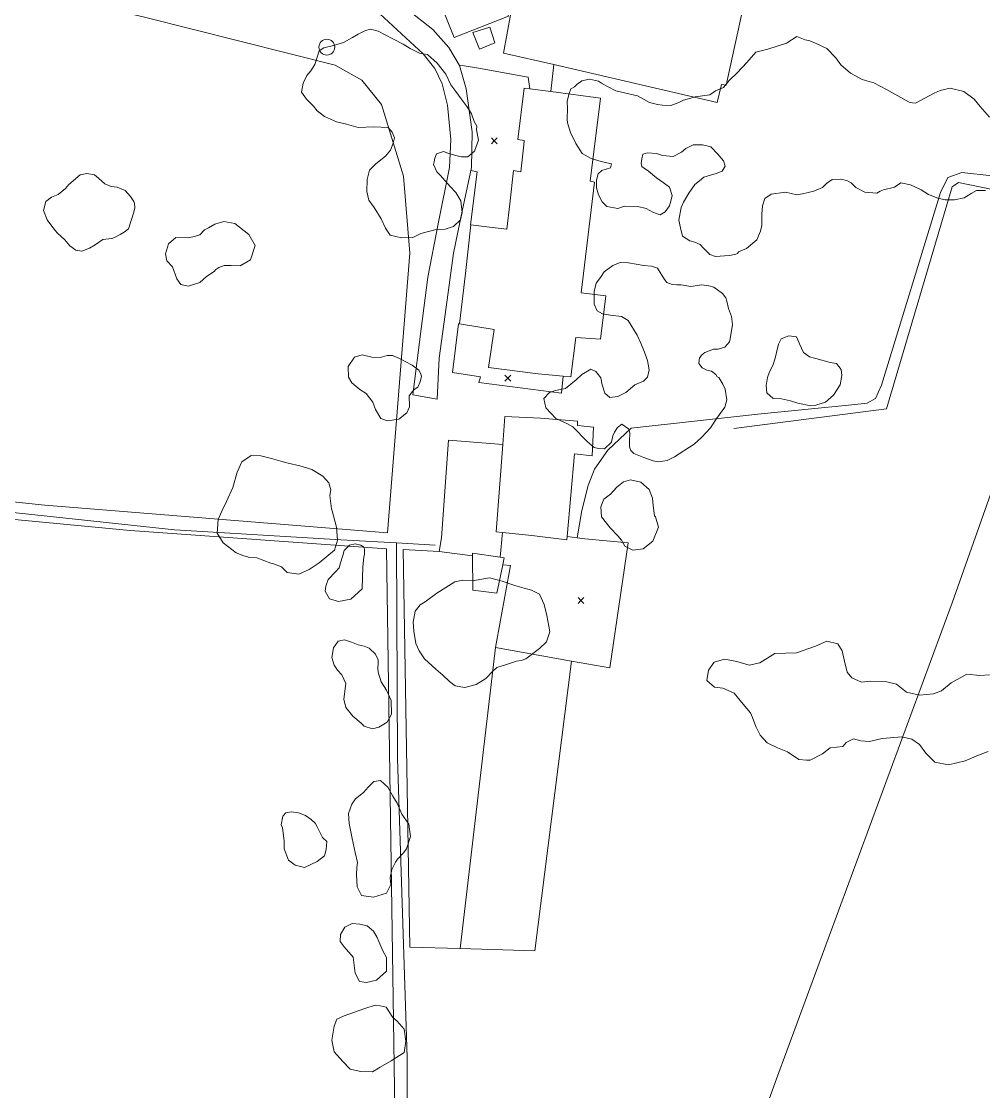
# Model space of a CAD drawing. Header units: metres. Extents: x 4652992 to 4879070, y 2074171 to 2309877.
# Drawn here: x 4654368.3 to 4654461.7, y 2306918.4 to 2307022.4 of the extents above; entities that cross this region are included whole.
import ezdxf

# ---------------------------------------------------------------- set-up
doc = ezdxf.new("R2010")
doc.units = ezdxf.units.M
doc.header["$MEASUREMENT"] = 0
doc.linetypes.add('DGN Style 3', pattern=[92.779933, 66.271381, -26.508552])
doc.layers.get('0').update_dxf_attribs({"color": 4, "lineweight": 0})
for name, color, linetype, lineweight in [('Level 19', 38, 'DGN Style 3', 0), ('Level 20', 30, 'DGN Style 3', 0), ('Level 3', 46, 'Continuous', 0), ('Level 30', 5, 'Continuous', 0), ('Level 31', 38, 'Continuous', 0), ('Level 35', 4, 'Continuous', 0), ('Level 37', 3, 'Continuous', 0), ('Level 40', 1, 'Continuous', 0), ('Level 61', 4, 'Continuous', 0), ('Level 62', 4, 'Continuous', 0), ('Level 63', 3, 'Continuous', 0)]:
    doc.layers.add(name, color=color, linetype=linetype, lineweight=lineweight)

# ---------------------------------------------------------------- blocks, each defined once
blk = doc.blocks.new('POSTE')
at = {"color": 0, "linetype": 'ByBlock', "lineweight": -2}
blk.add_circle((0, 0), 0.77, dxfattribs=at)
blk = doc.blocks.new('COTA')
at = {"color": 0, "linetype": 'ByBlock', "lineweight": -2, "ltscale": 10}
for p, q in [((0, 0), (-1.419522, -1.408457)), ((-1.408457, 1.419522), (0, 0)), ((1.419522, 1.408457), (0, 0)), ((0, 0), (1.408457, -1.419522))]:
    blk.add_line(p, q, dxfattribs=at)

msp = doc.modelspace()

# ---------------------------------------------------------------- linework, layer by layer
at = {"layer": 'Level 19', "linetype": 'DGN Style 3'}
msp.add_polyline3d([(4654403.112598, 2307023.077421, 1394.441826), (4654407.313937, 2307019.202656, 1394.56185), (4654408.450998, 2307017.788693, 1394.745501), (4654409.154266, 2307016.298758, 1394.827883), (4654409.678504, 2307014.208825, 1394.959587), (4654409.985345, 2307010.876794, 1395.14274), (4654409.881192, 2307008.16936, 1395.211823), (4654408.76765, 2307002.686585, 1395.323521), (4654407.758621, 2306997.510126, 1395.473418), (4654407.116081, 2306992.503876, 1395.670471), (4654406.303966, 2306986.073226, 1396.051988), (4654408.679403, 2306985.650036, 1395.953755), (4654408.879086, 2306989.654705, 1395.516165), (4654409.535072, 2306994.602917, 1395.472575), (4654410.262276, 2306999.830181, 1395.268614), (4654411.089147, 2307003.905438, 1395.188207), (4654411.990494, 2307008.167084, 1395.132832), (4654412.071745, 2307011.611959, 1395.045334), (4654411.496649, 2307015.788504, 1394.90141), (4654410.84002, 2307018.064481, 1394.761666), (4654409.814445, 2307019.808884, 1394.582751), (4654408.252495, 2307021.558799, 1394.441324), (4654405.705599, 2307023.574126, 1394.345263)], dxfattribs=at)
at = {"layer": 'Level 20', "linetype": 'Continuous'}
msp.add_polyline3d([(4654422.254349, 2306972.200814, 1396.1094), (4654422.71127, 2306974.860288, 1396.0514), (4654423.347416, 2306977.284736, 1396.0514), (4654423.947097, 2306978.863737, 1395.9514), (4654425.253601, 2306980.703896, 1395.8514), (4654427.494796, 2306982.858414, 1395.7514), (4654439.804912, 2306984.20878, 1394.8514), (4654448.922185, 2306985.101062, 1393.8514), (4654450.418737, 2306985.28163, 1393.8514), (4654451.227494, 2306985.734569, 1393.8514), (4654451.82135, 2306987.006264, 1393.6514), (4654457.555208, 2307005.729509, 1393.2514), (4654458.25191, 2307007.200944, 1393.0514), (4654459.60867, 2307007.685999, 1393.0514), (4654462.560392, 2307007.366631, 1392.9514)], dxfattribs=at)
at = {"layer": 'Level 3'}
for points in [[(4654119.021487, 2306784.638918, 1405.03), (4654138.110903, 2306807.392885, 1405.5), (4654153.570315, 2306827.644289, 1407), (4654169.317507, 2306850.619509, 1407.48), (4654182.633969, 2306873.002717, 1407.366428), (4654189.149294, 2306883.944521, 1407), (4654204.945925, 2306911.803103, 1406.5), (4654211.198733, 2306922.895083, 1406.74), (4654230.317873, 2306940.437929, 1406), (4654248.051089, 2306957.031924, 1405), (4654263.757082, 2306972.480532, 1404), (4654275.192507, 2306983.558718, 1403.36), (4654285.101504, 2306982.695315, 1403), (4654303.079714, 2306981.042483, 1402), (4654313.645499, 2306979.850224, 1401.246346), (4654313.818383, 2306979.830716, 1401.234014), (4654317.099123, 2306979.460512, 1401), (4654331.615908, 2306978.400515, 1400), (4654355.122683, 2306975.977724, 1399), (4654383.183291, 2306972.982119, 1398), (4654399.322085, 2306972.015688, 1397), (4654404.712894, 2306971.705166, 1396.634961), (4654408.478091, 2306971.488283, 1396.38)], [(4654405.698488, 2306901.425722, 1396.86), (4654405.743899, 2306921.729494, 1396.4), (4654404.836489, 2306950.753298, 1396.58), (4654404.712894, 2306971.705166, 1396.635)]]:
    msp.add_polyline3d(points, dxfattribs=at)
at = {"layer": 'Level 30', "color": 1}
for points in [[(4654440.732808, 2307034.539514, 1396.7), (4654436.728925, 2307016.153692, 1396.7), (4654436.2938, 2307016.237973, 1396.9), (4654435.871514, 2307014.481082, 1396.9), (4654419.987666, 2307018.150598, 1396.976548), (4654415.121298, 2307019.274835, 1397), (4654415.826891, 2307023.145823, 1397.9)], [(4654417.121697, 2307015.873771, 1397), (4654417.656164, 2307015.803469, 1397), (4654419.72299, 2307015.531608, 1397), (4654424.544899, 2307014.897357, 1397), (4654423.519327, 2307006.836913, 1398.7), (4654423.944617, 2307006.746781, 1398.7), (4654422.661226, 2306995.99146, 1398.7), (4654425.040698, 2306995.707773, 1397), (4654424.521753, 2306991.486585, 1397), (4654422.139148, 2306991.637396, 1398.7101), (4654421.660853, 2306987.816952, 1398.8), (4654420.898821, 2306987.88994, 1398.967345), (4654418.473291, 2306988.122261, 1399.5), (4654413.654795, 2306988.728642, 1398.4), (4654414.203039, 2306992.439168, 1398.4), (4654410.836254, 2306992.978637, 1398.4), (4654411.432168, 2306997.853679, 1399.6), (4654411.925933, 2307002.580396, 1398.300008), (4654411.925936, 2307002.580427, 1398.3), (4654413.758225, 2307002.360344, 1398.3), (4654415.436436, 2307002.158768, 1398.3), (4654415.715084, 2307004.617503, 1398.3), (4654416.083351, 2307007.867026, 1398.3), (4654416.255894, 2307007.837167, 1398.275256), (4654416.780659, 2307007.746354, 1398.2), (4654416.780665, 2307007.746406, 1398.2), (4654417.081848, 2307010.370649, 1398.2), (4654417.129508, 2307010.785921, 1398.2), (4654416.503503, 2307010.878023, 1397.800017), (4654416.503477, 2307010.878027, 1397.8), (4654417.121653, 2307015.873776, 1397), (4654417.121697, 2307015.873771, 1397)], [(4654423.867101, 2306982.946051, 1397.5), (4654423.730757, 2306980.162141, 1397.5), (4654422.013249, 2306980.340399, 1398.4), (4654421.297943, 2306972.314425, 1398.303682), (4654421.270597, 2306972.007592, 1398.3), (4654417.856922, 2306972.430185, 1398.7), (4654415.00403, 2306972.71518, 1398.453466), (4654414.385313, 2306972.776987, 1398.4), (4654415.041128, 2306981.274329, 1398.4), (4654415.249471, 2306983.97381, 1398.4), (4654418.717529, 2306983.803227, 1398.9), (4654422.282718, 2306983.540608, 1398.5), (4654422.295493, 2306983.119346, 1398.5), (4654423.867101, 2306982.946051, 1397.5)]]:
    msp.add_polyline3d(points, dxfattribs=at)
at = {"layer": 'Level 31', "flags": 128}
for points, elevation in [([(4654414.257006, 2307020.257512), (4654412.767048, 2307019.646959), (4654412.147753, 2307021.267473), (4654413.787069, 2307021.800251), (4654414.257006, 2307020.257512)], 1396.451384), ([(4654415.046998, 2306969.583282), (4654414.471126, 2306966.82679), (4654412.148517, 2306967.116363), (4654412.097151, 2306970.439543), (4654412.093047, 2306970.70506), (4654414.79394, 2306970.300972), (4654415.18472, 2306970.242506), (4654415.046998, 2306969.583282)], 1398.5)]:
    msp.add_lwpolyline(points, dxfattribs=dict(at, elevation=elevation))
at = {"layer": 'Level 35'}
for p, q in [((4654415.00403, 2306972.71518, 1397.751384), (4654414.79394, 2306970.300972, 1397.751384)), ((4654412.097151, 2306970.439543, 1397.77001), (4654408.860949, 2306970.852055, 1397.851384))]:
    msp.add_line(p, q, dxfattribs=at)
at = {"layer": 'Level 35', "elevation": 1397.951384, "flags": 128}
msp.add_lwpolyline([(4654409.101774, 2306972.203299), (4654409.769323, 2306981.670809), (4654415.041128, 2306981.274329)], dxfattribs=at)
at = {"layer": 'Level 35'}
msp.add_polyline3d([(4654423.003067, 2306972.111874, 1397.251384), (4654427.222971, 2306971.719124, 1397.251384), (4654425.429876, 2306959.561934, 1397.251384), (4654421.716867, 2306960.22493, 1397.318364), (4654414.342959, 2306961.541618, 1397.451384), (4654415.795132, 2306969.513659, 1397.451384), (4654415.046998, 2306969.583282, 1397.451384)], dxfattribs=at)
at = {"layer": 'Level 37'}
for p, q in [((4654419.72299, 2307015.531608, 1395.751384), (4654419.987666, 2307018.150598, 1395.751384)), ((4654410.897762, 2306932.298653, 1397.412091), (4654414.342959, 2306961.541618, 1397.451384))]:
    msp.add_line(p, q, dxfattribs=at)
at = {"layer": 'Level 37', "elevation": 1395.451384, "flags": 128}
msp.add_lwpolyline([(4654414.582745, 2307026.048653), (4654409.088245, 2307023.825987), (4654410.336771, 2307020.788983), (4654415.584314, 2307022.859725), (4654414.582745, 2307026.048653)], dxfattribs=at)
at = {"layer": 'Level 37'}
for points in [[(4654210.766161, 2306923.166793, 1407.601562), (4654227.114532, 2306938.606452, 1407.351384), (4654274.352418, 2306984.748675, 1404.651384), (4654314.105058, 2306981.279829, 1402.551384), (4654370.588547, 2306975.353, 1399.751384), (4654403.843255, 2306972.693051, 1397.751384), (4654406.011974, 2306999.843639, 1396.951384), (4654405.407305, 2307007.328987, 1396.951384), (4654403.255349, 2307014.286429, 1396.751384), (4654401.364262, 2307016.654055, 1396.751384), (4654398.773139, 2307018.095251, 1396.751384), (4654380.241533, 2307022.75743, 1398.051384), (4654350.196797, 2307029.707457, 1399.251384), (4654315.64072, 2307037.157294, 1401.651384), (4654315.266936, 2307034.471163, 1401.709623), (4654310.506183, 2307000.258944, 1402.451384), (4654309.209253, 2306990.131367, 1402.651384), (4654303.772191, 2306990.809078, 1403.10382), (4654295.990204, 2306991.779077, 1403.751384), (4654297.273195, 2307000.479061, 1403.751384)], [(4654437.474248, 2306982.820576, 1395.5514), (4654452.303351, 2306984.72136, 1394.9514), (4654458.661778, 2307006.297683, 1394.1514), (4654459.279453, 2307006.718574, 1394.1514), (4654472.168743, 2307004.035675, 1392.6902), (4654491.917439, 2306999.924995, 1390.4514), (4654492.906904, 2306999.395154, 1390.2514), (4654498.653347, 2306971.091396, 1387.0514), (4654505.032556, 2306938.565947, 1384.9514), (4654505.188113, 2306933.833787, 1384.9514), (4654505.404356, 2306915.954516, 1381.1514), (4654505.419683, 2306910.597488, 1380.5514), (4654504.881978, 2306889.119758, 1371.9), (4654503.838826, 2306873.049533, 1368.2), (4654502.929556, 2306861.742562, 1366.158635)], [(4654472.168743, 2307004.035675, 1392.6902), (4654458.661805, 2306965.887813, 1393.2514), (4654441.617868, 2306919.639756, 1394.3514), (4654438.414616, 2306910.747411, 1394.6514), (4654436.157846, 2306904.787936, 1394.685072)], [(4654404.801918, 2306901.289521, 1397.8567), (4654403.745977, 2306971.12667, 1398.0514), (4654378.847821, 2306972.901903, 1399.1514), (4654339.390607, 2306976.659923, 1401.1121), (4654314.452355, 2306979.035114, 1402.3514), (4654301.306615, 2306907.394021, 1403.9514), (4654298.748479, 2306893.898562, 1404.1356), (4654296.159264, 2306878.149029, 1402.8864), (4654293.163011, 2306856.76234, 1401.4864), (4654296.902859, 2306848.944624, 1400.7864), (4654303.093077, 2306836.403966, 1397.9864), (4654303.297969, 2306831.448547, 1395.5864), (4654302.391012, 2306825.616385, 1394.69)], [(4654421.716867, 2306960.22493, 1397.3184), (4654418.145788, 2306932.093039, 1396.6514), (4654410.897762, 2306932.298653, 1397.412091), (4654406.00493, 2306932.437455, 1397.9256), (4654405.372339, 2306971.070351, 1397.851384), (4654408.860949, 2306970.852055, 1397.851384)]]:
    msp.add_polyline3d(points, dxfattribs=at)
at = {"layer": 'Level 40', "color": 3, "flags": 128}
for points, elevation in [([(4654386.284553, 2306997.590132), (4654385.620935, 2306996.995158), (4654384.490442, 2306996.627896), (4654383.778148, 2306996.798352), (4654383.389903, 2306997.355119), (4654382.968368, 2306998.499722), (4654382.415704, 2306999.095882), (4654382.285932, 2306999.76482), (4654382.576717, 2307000.739078), (4654383.308266, 2307001.375915), (4654384.511494, 2307001.31992), (4654385.125052, 2307001.463052), (4654385.629016, 2307001.632416), (4654386.088971, 2307002.102309), (4654386.48335, 2307002.297911), (4654387.094604, 2307002.67361), (4654387.96675, 2307002.928872), (4654389.021056, 2307002.734519), (4654390.38481, 2307001.654094), (4654390.996779, 2307000.579662), (4654390.546, 2306999.179719), (4654389.540411, 2306998.608526), (4654388.679161, 2306998.64068), (4654387.982288, 2306998.633494), (4654387.478354, 2306998.464157), (4654387.193597, 2306998.242369), (4654387.031545, 2306998.049204), (4654386.284553, 2306997.590132)], 1400.4), ([(4654405.94114, 2306985.969483), (4654405.978491, 2306984.916257), (4654405.724149, 2306984.338963), (4654404.936946, 2306983.715145), (4654403.858061, 2306983.5672), (4654403.213323, 2306983.779463), (4654402.671539, 2306984.66323), (4654402.432394, 2306985.358595), (4654401.767762, 2306986.213805), (4654401.162406, 2306986.590714), (4654400.390304, 2306987.239603), (4654400.056828, 2306987.783559), (4654400.019304, 2306988.836951), (4654400.639791, 2306989.732951), (4654401.389842, 2306989.959671), (4654402.322019, 2306989.736612), (4654403.12914, 2306989.717562), (4654403.811218, 2306989.902521), (4654404.331023, 2306989.894194), (4654405.017539, 2306989.613857), (4654405.636059, 2306989.291766), (4654406.254567, 2306988.969679), (4654406.888423, 2306988.469845), (4654407.055115, 2306988.197856), (4654407.153817, 2306987.884114), (4654407.02225, 2306987.335363), (4654406.781031, 2306986.812866), (4654406.441115, 2306986.604097), (4654406.27884, 2306986.410847), (4654405.94114, 2306985.969483)], 1399.6), ([(4654430.166312, 2306973.244535), (4654429.605444, 2306971.87418), (4654428.670874, 2306971.114071), (4654427.662309, 2306971.008157), (4654426.8815, 2306971.368512), (4654426.562397, 2306971.965604), (4654426.203824, 2306972.39856), (4654425.460348, 2306973.155064), (4654424.618528, 2306974.224463), (4654424.568649, 2306975.220206), (4654424.862162, 2306975.960226), (4654425.499082, 2306976.44449), (4654426.120789, 2306977.106049), (4654426.770902, 2306977.645077), (4654427.451481, 2306977.82954), (4654428.435977, 2306977.594001), (4654429.247332, 2306976.87896), (4654429.568487, 2306976.049706), (4654429.629337, 2306975.340635), (4654429.788456, 2306974.318721), (4654429.884673, 2306974.237831), (4654430.166312, 2306973.244535)], 1401.1), ([(4654401.444002, 2306969.370376), (4654401.396298, 2306967.242476), (4654400.287926, 2306966.235612), (4654399.076654, 2306966.00495), (4654398.215099, 2306966.268777), (4654397.812569, 2306967.000971), (4654397.875835, 2306967.506173), (4654398.087755, 2306968.149293), (4654398.789466, 2306968.906587), (4654399.167668, 2306969.27871), (4654399.285628, 2306969.7709), (4654399.510693, 2306970.468789), (4654399.628662, 2306970.961011), (4654400.155566, 2306971.471104), (4654400.713175, 2306971.62689), (4654401.259909, 2306971.496132), (4654401.507053, 2306971.321367), (4654401.631739, 2306971.118062), (4654401.620857, 2306970.831526), (4654401.623087, 2306970.599686), (4654401.557534, 2306970.326233), (4654401.444002, 2306969.370376)], 1401.4), ([(4654403.746672, 2306957.383461), (4654404.206399, 2306956.405737), (4654404.232813, 2306955.06885), (4654403.817091, 2306954.300515), (4654403.003055, 2306953.800963), (4654402.390315, 2306953.658213), (4654401.582738, 2306953.909102), (4654401.306936, 2306954.206409), (4654400.481743, 2306954.866435), (4654399.818427, 2306955.719177), (4654399.605945, 2306956.522029), (4654399.795999, 2306958.038659), (4654399.419338, 2306958.88086), (4654399.005551, 2306959.326945), (4654398.659595, 2306959.814683), (4654398.433945, 2306960.562987), (4654398.602235, 2306961.506468), (4654399.046419, 2306962.152555), (4654399.659288, 2306962.29537), (4654400.357613, 2306962.070533), (4654400.98808, 2306961.804053), (4654401.590059, 2306961.660123), (4654402.069459, 2306961.487632), (4654402.675879, 2306960.879701), (4654402.953942, 2306960.350292), (4654402.94304, 2306960.063575), (4654402.921237, 2306959.490155), (4654402.951933, 2306959.135646), (4654403.247546, 2306958.197074), (4654403.746672, 2306957.383461)], 1400.5), ([(4654403.411246, 2306932.072525), (4654403.75649, 2306931.427992), (4654403.754288, 2306930.117123), (4654402.789903, 2306929.223512), (4654401.804166, 2306929.021889), (4654401.139878, 2306929.118128), (4654400.704745, 2306929.908931), (4654400.512933, 2306931.453451), (4654399.633242, 2306932.475449), (4654399.259572, 2306933.001883), (4654399.297233, 2306933.679885), (4654399.717903, 2306934.391326), (4654400.422394, 2306934.72269), (4654401.160072, 2306934.671372), (4654401.869396, 2306934.501908), (4654402.493656, 2306933.978016), (4654402.853111, 2306933.392485), (4654403.004482, 2306932.981591), (4654403.411246, 2306932.072525)], 1402.7)]:
    msp.add_lwpolyline(points, dxfattribs=dict(at, elevation=elevation))
at = {"layer": 'Level 40', "color": 3}
for points in [[(4654409.928464, 2307006.326662, 1402.7), (4654410.479058, 2307005.732124, 1402.7), (4654410.977179, 2307004.918818, 1402.7), (4654411.110373, 2307003.788072, 1402.7), (4654410.9399, 2307003.07707, 1402.7), (4654410.264747, 2307002.429085, 1402.7), (4654409.449805, 2307002.161551, 1402.7), (4654408.455724, 2307002.110386, 1402.7), (4654407.096796, 2307001.74178, 1402.7), (4654406.310299, 2307001.351808, 1402.7), (4654405.207003, 2307001.326793, 1402.7), (4654404.114599, 2307001.588287, 1402.7), (4654403.644787, 2307002.278992, 1402.7), (4654403.227363, 2307003.188491, 1402.7), (4654402.562996, 2307004.272808, 1402.7), (4654402.038493, 2307004.976693, 1402.7), (4654401.83951, 2307005.834015, 1402.7), (4654401.88301, 2307006.980358, 1402.7), (4654402.105733, 2307007.910336, 1402.7), (4654402.713111, 2307008.516888, 1402.7), (4654403.646087, 2307009.276897, 1402.7), (4654404.131142, 2307009.854944, 1402.7), (4654404.410783, 2307010.540048, 1402.7), (4654404.528739, 2307011.032479, 1402.7), (4654404.318886, 2307011.603415, 1402.7), (4654403.905799, 2307012.049461, 1402.7), (4654402.508699, 2307012.1012, 1404), (4654400.993662, 2307012.03818, 1407.7), (4654399.867066, 2307012.365401, 1407.7), (4654398.890245, 2307012.599295, 1407.7), (4654397.748367, 2307013.102572, 1407.7), (4654397.025372, 2307013.677955, 1407.7), (4654396.669248, 2307014.108035, 1407.7), (4654395.972228, 2307014.792162, 1407.7), (4654395.505283, 2307015.478688, 1407.7), (4654395.659107, 2307016.361432, 1407.7), (4654396.004029, 2307017.083502, 1407.7), (4654396.405487, 2307017.562148, 1407.7), (4654396.778695, 2307018.162535, 1407.7), (4654397.212484, 2307019.495734, 1407.7), (4654397.683512, 2307019.785331, 1407.7), (4654398.601794, 2307020.025306, 1407.7), (4654399.587382, 2307020.306656, 1407.7), (4654400.449191, 2307020.790131, 1407.7), (4654400.987556, 2307021.121121, 1407.7), (4654401.701789, 2307021.467491, 1407.7), (4654402.188102, 2307021.580989, 1407.7), (4654402.948023, 2307021.398979, 1407.7), (4654403.560318, 2307021.079847, 1407.7), (4654404.430972, 2307020.641348, 1407.7), (4654405.368551, 2307020.13943, 1406.4), (4654406.053163, 2307019.734945, 1404.7), (4654406.947141, 2307019.2792, 1403.6), (4654407.724344, 2307019.150868, 1403.6), (4654408.671816, 2307018.288056, 1403.6), (4654409.512267, 2307017.219686, 1403.6), (4654410.012127, 2307016.175132, 1403.6), (4654410.494522, 2307015.539405, 1403.6), (4654411.018369, 2307014.835972, 1403.6), (4654411.583663, 2307014.06484, 1403.6), (4654411.998331, 2307013.387599, 1403.6), (4654412.277644, 2307012.627211, 1403.6), (4654412.513326, 2307012.166244, 1403.6), (4654412.489276, 2307011.82527, 1403.6), (4654412.679969, 2307010.816338, 1402.7), (4654412.30835, 2307009.748243, 1402.7), (4654411.659283, 2307009.209442, 1402.7), (4654411.019014, 2307009.189196, 1402.7), (4654410.36346, 2307009.346161, 1402.7), (4654409.721014, 2307009.557837, 1402.7), (4654409.297083, 2307009.717194, 1402.7), (4654408.604358, 2307009.478104, 1402.7), (4654408.444834, 2307009.053505, 1402.7), (4654408.366166, 2307008.725253, 1402.7), (4654408.30061, 2307008.451713, 1402.7), (4654408.648045, 2307007.732227, 1402.7), (4654408.977993, 2307007.421854, 1402.7), (4654409.928464, 2307006.326662, 1402.7)], [(4654461.927192, 2307005.939476, 1399.3), (4654461.038121, 2307005.913638, 1400.6), (4654460.507461, 2307005.634577, 1400.6), (4654459.827617, 2307005.21719, 1400.6), (4654458.913657, 2307005.029939, 1400.6), (4654457.984608, 2307005.020359, 1400.6), (4654457.272721, 2307005.190846, 1400.6), (4654456.368219, 2307005.523499, 1400.6), (4654455.66764, 2307005.981378, 1400.6), (4654454.625245, 2307006.463104, 1400.6), (4654453.694254, 2307006.686066, 1400.6), (4654453.069229, 2307006.25554, 1400.6), (4654452.00266, 2307005.976435, 1400.1), (4654451.688991, 2307005.877379, 1400.1), (4654451.348883, 2307005.66854, 1400.1), (4654450.2132, 2307005.766339, 1400.1), (4654449.334437, 2307006.209014, 1400.1), (4654448.865709, 2307006.669618, 1400.1), (4654448.453713, 2307006.884403, 1400.1), (4654447.850867, 2307007.028773, 1400.1), (4654447.030745, 2307006.992937, 1400.1), (4654446.473385, 2307006.603881, 1400.1), (4654446.093661, 2307006.230354, 1400.1), (4654445.249093, 2307005.852042, 1400.1), (4654444.143734, 2307005.594245, 1400.1), (4654443.597664, 2307005.492794, 1400.1), (4654442.501581, 2307005.755267, 1400.1), (4654441.115669, 2307005.567619, 1399.4), (4654440.489791, 2307005.136418, 1399.4), (4654440.263127, 2307004.435325, 1399.4), (4654440.18782, 2307003.639917, 1399.4), (4654440.189813, 2307003.407035, 1399.4), (4654440.211, 2307002.53047, 1399.4), (4654440.078853, 2307001.981138, 1399.4), (4654439.702874, 2307001.141641, 1399.4), (4654438.717731, 2307000.305448, 1399), (4654437.940212, 2306999.968509, 1399), (4654437.84568, 2306999.816781, 1399), (4654437.586512, 2306999.70447, 1399), (4654437.039733, 2306999.602899, 1399), (4654435.685002, 2306999.520406, 1399), (4654435.149417, 2306999.706749, 1399), (4654434.541674, 2307000.317207, 1399), (4654434.223567, 2307000.683971, 1399), (4654433.70117, 2307000.925285, 1399), (4654433.207226, 2307001.043543, 1399), (4654432.504913, 2307001.502303, 1399), (4654432.292455, 2307002.30879, 1399), (4654432.121663, 2307003.047207, 1399), (4654432.357408, 2307004.269625, 1399), (4654432.599297, 2307004.793038, 1399), (4654433.098348, 2307005.661844, 1399), (4654433.707204, 2307006.504403, 1399), (4654434.142263, 2307006.865348, 1399), (4654434.57733, 2307007.2263, 1399), (4654435.20554, 2307007.424724, 1399), (4654435.765648, 2307007.581315, 1399), (4654436.338979, 2307007.792888, 1399), (4654436.635839, 2307008.303254, 1399), (4654436.467126, 2307008.808834, 1399), (4654435.927367, 2307009.461434, 1399), (4654435.248534, 2307010.173491, 1396.8), (4654434.422646, 2307010.371275, 1396.8), (4654433.543734, 2307010.34846, 1396.8), (4654432.818798, 2307009.997153, 1396.8), (4654432.382423, 2307009.635075, 1396.8), (4654431.589202, 2307009.24182, 1396.8), (4654430.558388, 2307009.313707, 1396.8), (4654429.96598, 2307009.513889, 1396.8), (4654429.080873, 2307009.584117, 1398.4), (4654428.643408, 2307009.456097, 1398.4), (4654428.537666, 2307009.01587, 1398.4), (4654428.486866, 2307008.562498, 1398.4), (4654428.53066, 2307008.261057, 1398.4), (4654428.682262, 2307008.166564, 1398.4), (4654429.178784, 2307007.81491, 1398.4), (4654429.975118, 2307007.143286, 1397.9), (4654430.623642, 2307006.696866, 1397.9), (4654431.217178, 2307006.26362, 1397.9), (4654431.484972, 2307005.442598, 1397.9), (4654431.352678, 2307004.892066, 1397.9), (4654431.246846, 2307004.451652, 1397.9), (4654430.813255, 2307003.856858, 1397.9), (4654430.335875, 2307003.563645, 1397.9), (4654429.689467, 2307003.776629, 1397.9), (4654428.972786, 2307004.181089, 1397.9), (4654428.14822, 2307004.378515, 1397.9), (4654426.858589, 2307004.422075, 1398.3), (4654426.216664, 2307004.168474, 1398.3), (4654425.159543, 2307004.363391, 1398.3), (4654424.689384, 2307004.825072, 1398.3), (4654424.327006, 2307005.493706, 1398.3), (4654424.142664, 2307006.177924, 1398.3), (4654424.14958, 2307006.932754, 1398.3), (4654424.294916, 2307007.538083, 1398.3), (4654424.662147, 2307007.857516, 1398.3), (4654425.503705, 2307008.119913, 1399), (4654425.596121, 2307008.504781, 1399), (4654425.156944, 2307008.609944, 1399), (4654424.607969, 2307008.741399, 1399), (4654423.633003, 2307009.033003, 1399), (4654422.765715, 2307009.531405, 1399), (4654422.126984, 2307010.49841, 1399), (4654421.624421, 2307011.549152, 1399), (4654421.32825, 2307012.492368, 1399), (4654421.297625, 2307012.848631, 1399), (4654421.315562, 2307013.89116, 1399), (4654421.309218, 2307014.590596, 1399), (4654421.493997, 2307015.360612, 1399), (4654421.654498, 2307015.787485, 1399), (4654421.995043, 2307015.996751, 1399), (4654422.225772, 2307016.23232, 1399), (4654422.715747, 2307016.580305, 1399), (4654423.453878, 2307016.752526, 1399), (4654424.332435, 2307016.542105, 1399), (4654424.635483, 2307016.353187, 1399), (4654425.144958, 2307016.056663, 1399), (4654426.025572, 2307015.613086, 1399), (4654428.126056, 2307015.129175, 1398.8), (4654429.285915, 2307014.462099, 1398), (4654430.055611, 2307014.277756, 1398), (4654430.563641, 2307014.214324, 1398), (4654431.373017, 2307014.195201, 1398), (4654432.138597, 2307014.477779, 1398), (4654432.602835, 2307014.71605, 1398), (4654433.286989, 2307014.901653, 1398), (4654433.72477, 2307015.029779, 1398), (4654435.141189, 2307015.203493, 1399.3), (4654435.691851, 2307015.602158, 1400.4), (4654436.468212, 2307015.938743, 1400.4), (4654437.036572, 2307016.615472, 1400.4), (4654437.795755, 2307017.362654, 1400.4), (4654438.730576, 2307018.358144, 1400.4), (4654439.610643, 2307019.366815, 1400.4), (4654440.783948, 2307019.666479, 1400.4), (4654442.579898, 2307020.239942, 1402.4), (4654443.59585, 2307020.882858, 1403.3), (4654444.409711, 2307020.575427, 1403.8), (4654444.846122, 2307020.470875, 1403.8), (4654445.474431, 2307020.204727, 1403.8), (4654446.512823, 2307019.724718, 1403.8), (4654447.39141, 2307018.820535, 1403.8), (4654447.859892, 2307018.130241, 1403.8), (4654448.819261, 2307017.322374, 1403.8), (4654449.9403, 2307016.707009, 1403.8), (4654451.072547, 2307016.377974, 1403.8), (4654452.302599, 2307015.736511, 1403.8), (4654454.511447, 2307014.506831, 1402.2), (4654454.839389, 2307014.428274, 1402.2), (4654455.125865, 2307014.417572, 1402.2), (4654456.918246, 2307015.378367, 1402.2), (4654457.50253, 2307015.643877, 1402.2), (4654458.482625, 2307015.872501, 1402.2), (4654459.794396, 2307015.558251, 1402.2), (4654460.823371, 2307014.790417, 1402.2), (4654461.401872, 2307014.072596, 1402.2), (4654462.310109, 2307013.044129, 1402.2)], [(4654376.217458, 2307001.168484, 1401.5), (4654375.458564, 2307000.655242, 1401.5), (4654374.916167, 2307000.321819, 1401.5), (4654374.154903, 2307000.040781, 1401.5), (4654373.594632, 2307000.11696, 1401.5), (4654373.00338, 2307000.547967, 1401.5), (4654372.506064, 2307001.130214, 1401.5), (4654371.786217, 2307001.801564, 1400.9), (4654371.606406, 2307002.018459, 1400.9), (4654371.163412, 2307002.588118, 1400.9), (4654370.816858, 2307003.076754, 1400.9), (4654370.452348, 2307003.975414, 1400.9), (4654370.661715, 2307004.852687, 1400.9), (4654371.230756, 2307005.296128, 1400.9), (4654371.870094, 2307005.54886, 1400.9), (4654372.587974, 2307006.1306, 1400.9), (4654372.911783, 2307006.516841, 1400.9), (4654373.993991, 2307007.444435, 1400.5), (4654374.662336, 2307007.574477, 1400.5), (4654375.38789, 2307007.458808, 1400.5), (4654375.773914, 2307007.134392, 1400.5), (4654376.394639, 2307006.579796, 1400.5), (4654377.026057, 2307006.312656, 1400.5), (4654377.587174, 2307006.236348, 1400.5), (4654378.382978, 2307005.929862, 1400.5), (4654378.880938, 2307005.346674, 1400.5), (4654379.227591, 2307004.857715, 1400.5), (4654379.297871, 2307004.666902, 1400.5), (4654379.315729, 2307004.256655, 1400.5), (4654379.210886, 2307003.817791, 1400.5), (4654378.708159, 2307002.198374, 1400.5), (4654378.287668, 2307001.893095, 1400.5), (4654377.880285, 2307001.642672, 1400.5), (4654377.350218, 2307001.36363, 1400.5), (4654377.091738, 2307001.251535, 1400.5), (4654376.217458, 2307001.168484, 1401.5)], [(4654436.407593, 2306987.131802, 1404), (4654436.629551, 2306986.617189, 1404), (4654436.787891, 2306985.598663, 1404), (4654436.617306, 2306984.889627, 1404), (4654435.838275, 2306983.807129, 1404), (4654435.207613, 2306982.862221, 1404), (4654434.359052, 2306981.969511, 1404), (4654433.617477, 2306981.281923, 1404), (4654431.711988, 2306980.052736, 1403.1), (4654430.99381, 2306979.704975, 1403.1), (4654430.151382, 2306979.560148, 1403.1), (4654429.66045, 2306979.677611, 1403.1), (4654428.726066, 2306980.008186, 1400.9), (4654427.768692, 2306980.392103, 1400.1), (4654427.492759, 2306980.690001, 1400.1), (4654427.339544, 2306981.016511, 1400.1), (4654427.348578, 2306981.536091, 1400.1), (4654427.381893, 2306982.397723, 1400.1), (4654427.241846, 2306982.779086, 1400.1), (4654426.595627, 2306983.223599, 1400.1), (4654426.17474, 2306982.918473, 1400.1), (4654425.891842, 2306982.464386, 1400.1), (4654425.744849, 2306982.09374, 1400.1), (4654425.599941, 2306981.490717, 1400.1), (4654424.92446, 2306980.85016, 1401.1), (4654424.35115, 2306980.871552, 1401.1), (4654423.913546, 2306980.976255, 1401.1), (4654423.239795, 2306981.542701, 1401.1), (4654421.848573, 2306982.975573, 1401.1), (4654421.340975, 2306983.270719, 1401.1), (4654420.190044, 2306983.7777, 1401.1), (4654419.225259, 2306984.819151, 1401.1), (4654419.039504, 2306985.732139, 1401.1), (4654419.580248, 2306986.297605, 1401.1), (4654420.151534, 2306986.508338, 1401.1), (4654421.117951, 2306986.685198, 1400), (4654422.184268, 2306987.530522, 1399), (4654422.713432, 2306988.042729, 1399), (4654423.598203, 2306988.586011, 1399), (4654424.065627, 2306988.357991, 1399), (4654424.550425, 2306987.719272, 1399), (4654424.679626, 2306987.049518, 1399), (4654424.947029, 2306986.23057, 1399), (4654425.429695, 2306985.824708, 1399), (4654426.208888, 2306985.928605, 1399), (4654426.999205, 2306986.320206, 1399), (4654427.868725, 2306987.041318, 1399), (4654428.713947, 2306987.419813, 1399), (4654429.093868, 2306987.793517, 1399), (4654429.265473, 2306988.507488, 1399), (4654429.07942, 2306989.423254, 1399), (4654428.812087, 2306990.242344, 1399), (4654428.435003, 2306991.087735, 1399), (4654428.099572, 2306991.8651, 1399), (4654427.223467, 2306993.286767, 1400), (4654426.563794, 2306993.676734, 1400), (4654425.496224, 2306993.816226, 1400), (4654424.715829, 2306993.944998, 1400), (4654424.207346, 2306994.240762, 1400), (4654423.900699, 2306994.894361, 1400), (4654423.903407, 2306996.112195, 1400), (4654424.101077, 2306996.935272, 1400), (4654424.520075, 2306997.473287, 1400), (4654424.884278, 2306998.024438, 1400), (4654425.726499, 2306998.635277, 1400), (4654426.434843, 2306998.929979, 1400), (4654427.241704, 2306998.910928, 1400), (4654428.744802, 2306998.632181, 1398.9), (4654429.48476, 2306998.571283, 1398.9), (4654430.075319, 2306998.371786, 1398.9), (4654430.742183, 2306997.282244, 1398.9), (4654430.963777, 2306996.99673, 1398.9), (4654431.499417, 2306996.810389, 1398.9), (4654431.951702, 2306996.760236, 1398.9), (4654432.362311, 2306996.778174, 1398.9), (4654433.302124, 2306996.611097, 1398.1), (4654434.383679, 2306996.759441, 1398.1), (4654435.056217, 2306996.656623, 1398.1), (4654435.550696, 2306996.53825, 1398.1), (4654436.392092, 2306995.929581, 1398.1), (4654436.697294, 2306995.507457, 1398.1), (4654436.795961, 2306995.192958, 1398.1), (4654436.966831, 2306994.453962, 1398.1), (4654437.247568, 2306993.688695, 1398.1), (4654437.350256, 2306992.907908, 1398.1), (4654437.129379, 2306991.50662, 1398.1), (4654437.063233, 2306991.231634, 1398.1), (4654436.588117, 2306990.70557, 1398.1), (4654435.959423, 2306990.507083, 1398.1), (4654435.493506, 2306990.502278, 1398.1), (4654434.662178, 2306990.184862, 1399.8), (4654434.34252, 2306989.946115, 1401.1), (4654434.154072, 2306989.643684, 1401.1), (4654434.114559, 2306989.479377, 1401.1), (4654434.090242, 2306989.137672, 1401.1), (4654434.394176, 2306988.717412, 1401.1), (4654434.860204, 2306988.490038, 1401.1), (4654435.297864, 2306988.385291, 1401.1), (4654435.737536, 2306988.048392, 1401.1), (4654435.862136, 2306987.84482, 1401.1), (4654436.013082, 2306987.750777, 1401.1), (4654436.407593, 2306987.131802, 1404)], [(4654446.827088, 2306989.216848, 1398.5), (4654447.444188, 2306989.127269, 1398.5), (4654447.887251, 2306988.556195, 1398.5), (4654447.974459, 2306987.954059, 1398.5), (4654447.817562, 2306987.06163, 1398.5), (4654447.168595, 2306986.054539, 1398.5), (4654446.366268, 2306985.374795, 1398.5), (4654445.423801, 2306985.077311, 1398.5), (4654444.944975, 2306985.017561, 1398.5), (4654443.687462, 2306985.272486, 1398.3), (4654442.9869, 2306985.49828, 1398.3), (4654442.108372, 2306985.708534, 1398.3), (4654441.299961, 2306985.727612, 1398.3), (4654440.678749, 2306986.28321, 1398.3), (4654440.617861, 2306986.995393, 1398.3), (4654440.748165, 2306987.778119, 1398.3), (4654440.935379, 2306988.314699, 1398.3), (4654441.258887, 2306988.934957, 1398.3), (4654441.485809, 2306989.636501, 1398.3), (4654441.618128, 2306990.186279, 1398.3), (4654441.816613, 2306991.010976, 1398.3), (4654442.058776, 2306991.534505, 1398.3), (4654442.823652, 2306991.816625, 1398.3), (4654443.550807, 2306991.700718, 1398.3), (4654443.85778, 2306991.045736, 1398.3), (4654444.234863, 2306990.199552, 1398.3), (4654444.827646, 2306989.766933, 1398.3), (4654445.321864, 2306989.648639, 1398.3), (4654445.43169, 2306989.622351, 1398.3), (4654446.827088, 2306989.216848, 1398.5)], [(4654398.903085, 2306973.243196, 1408.2), (4654398.996576, 2306971.960265, 1408.2), (4654398.708654, 2306970.997813, 1408.2), (4654397.207551, 2306969.752646, 1408.2), (4654396.25447, 2306969.121249, 1408.2), (4654395.232028, 2306968.678322, 1408.2), (4654394.122724, 2306968.829023, 1408.2), (4654393.563552, 2306969.363741, 1408.2), (4654392.776971, 2306969.666415, 1408.2), (4654392.506123, 2306969.731184, 1408.2), (4654391.159064, 2306970.250934, 1407.1), (4654390.482045, 2306970.298086, 1407.1), (4654389.885261, 2306970.440799, 1407.1), (4654389.151693, 2306970.730973, 1407.1), (4654387.896946, 2306971.719555, 1407.1), (4654387.3192, 2306972.661034, 1407.1), (4654387.40092, 2306973.9613, 1407.1), (4654387.771541, 2306974.790845, 1407.1), (4654388.222424, 2306975.716018, 1407.1), (4654388.820396, 2306977.077749, 1408.5), (4654389.237677, 2306978.582009, 1408.5), (4654389.700751, 2306979.559795, 1408.5), (4654390.599441, 2306980.204251, 1408.5), (4654391.559139, 2306980.146574, 1408.5), (4654392.588234, 2306979.900406, 1408.5), (4654393.496015, 2306979.625963, 1408.5), (4654394.200115, 2306979.457537, 1408.5), (4654395.337491, 2306979.185469, 1408.5), (4654396.51603, 2306978.84626, 1408.5), (4654397.562497, 2306978.194887, 1408.5), (4654398.149708, 2306977.538803, 1408.5), (4654398.331843, 2306976.865052, 1408.5), (4654398.256179, 2306976.310276, 1408.5), (4654398.403815, 2306975.014701, 1408.5), (4654398.473176, 2306974.826265, 1408.5), (4654398.903085, 2306973.243196, 1408.2)], [(4654415.397777, 2306959.9019, 1405), (4654414.464465, 2306959.607427, 1405), (4654414.088057, 2306959.237319, 1405), (4654413.402706, 2306958.538511, 1405), (4654412.458533, 2306957.959124, 1405), (4654411.349091, 2306957.649302, 1405), (4654410.411544, 2306957.815947, 1405), (4654409.87861, 2306958.230901, 1405), (4654409.221675, 2306958.848037, 1405), (4654408.545664, 2306959.427894, 1403.9), (4654407.450809, 2306960.453708, 1402.9), (4654406.940262, 2306961.210259, 1402.9), (4654406.59333, 2306961.927715, 1402.9), (4654406.418726, 2306963.123166, 1402.9), (4654406.342314, 2306964.006762, 1402.9), (4654406.536456, 2306965.056475, 1402.9), (4654407.033927, 2306965.687539, 1402.9), (4654407.50742, 2306965.978182, 1402.9), (4654408.634855, 2306966.828431, 1404.3), (4654410.38793, 2306967.924454, 1405.8), (4654411.172594, 2306968.081658, 1405.8), (4654412.257195, 2306968.052177, 1405.8), (4654413.21793, 2306968.224752, 1405.8), (4654413.759162, 2306968.325224, 1405.8), (4654414.984888, 2306967.975848, 1403.7), (4654416.212011, 2306967.567085, 1403.7), (4654417.125257, 2306967.291031, 1403.7), (4654417.833625, 2306967.121618, 1403.7), (4654418.598589, 2306966.708109, 1403.7), (4654419.056035, 2306965.734131, 1403.7), (4654419.310718, 2306964.635789, 1403.7), (4654419.523996, 2306963.60504, 1403.7), (4654419.624084, 2306963.062439, 1403.7), (4654419.279438, 2306962.107566, 1403.7), (4654418.605814, 2306961.461903, 1403.7), (4654417.269604, 2306960.45612, 1403.7), (4654416.8228, 2306960.274859, 1403.7), (4654416.347697, 2306960.215605, 1403.7), (4654416.090514, 2306960.104244, 1403.7), (4654415.397777, 2306959.9019, 1405)], [(4654446.8471, 2306951.796283, 1400.6), (4654446.074166, 2306951.229106, 1400.6), (4654444.878921, 2306950.589399, 1400.6), (4654444.537634, 2306950.613156, 1400.6), (4654443.800373, 2306950.673744, 1400.6), (4654442.70273, 2306951.398918, 1400.6), (4654441.703217, 2306951.811425, 1400.6), (4654440.716858, 2306952.278637, 1400.6), (4654440.028282, 2306953.021736, 1400.6), (4654439.597967, 2306953.876658, 1400.6), (4654439.290193, 2306954.760167, 1400.6), (4654439.108953, 2306955.208476, 1400.6), (4654438.399816, 2306956.031746, 1399.7), (4654437.50241, 2306957.115259, 1399.7), (4654436.405117, 2306957.60937, 1399.7), (4654435.612033, 2306957.683153, 1399.7), (4654434.84127, 2306958.330918, 1399.7), (4654435.023851, 2306959.330077, 1399.7), (4654435.563452, 2306960.128038, 1399.7), (4654436.558448, 2306960.411548, 1399.7), (4654437.776543, 2306960.178188, 1399.7), (4654438.968238, 2306959.835262, 1399.7), (4654440.004822, 2306960.050885, 1399.7), (4654441.457496, 2306960.948596, 1400.8), (4654443.557969, 2306961.02483, 1400.8), (4654445.394301, 2306961.68498, 1400.8), (4654446.495352, 2306962.173848, 1400.8), (4654447.589064, 2306961.912262, 1400.8), (4654448.004043, 2306961.234396, 1400.8), (4654448.217333, 2306960.199783, 1400.8), (4654448.485292, 2306959.152151, 1400.8), (4654448.926598, 2306958.583785, 1400.8), (4654449.87126, 2306958.184312, 1400.8), (4654450.757384, 2306958.261654, 1400.8), (4654452.337721, 2306958.19698, 1399.9), (4654453.268372, 2306957.974411, 1399.9), (4654454.244343, 2306957.21971, 1399.9), (4654455.503405, 2306956.918604, 1399.9), (4654456.868159, 2306957.055585, 1399.9), (4654457.630773, 2306957.336575, 1399.9), (4654458.567093, 2306958.097345, 1399.9), (4654460.103756, 2306958.946282, 1399.9), (4654461.347747, 2306958.822538, 1399.9), (4654462.289727, 2306958.886883, 1399.9)], [(4654462.171472, 2306951.44387, 1399.9), (4654461.21832, 2306951.092745, 1399.9), (4654459.92545, 2306950.533352, 1399.9), (4654458.330667, 2306950.161975, 1399.9), (4654457.00392, 2306950.421312, 1399.9), (4654456.109343, 2306951.272129, 1399.9), (4654455.501606, 2306952.112293, 1399.9), (4654454.759847, 2306952.637096, 1399.9), (4654453.774606, 2306952.872687, 1399.9), (4654451.877771, 2306952.689287, 1399.9), (4654450.650996, 2306952.403578, 1399.9), (4654449.803539, 2306952.490407, 1399.9), (4654449.091955, 2306952.660554, 1399.9), (4654448.371037, 2306952.311799, 1399.9), (4654448.04649, 2306951.926181, 1399.9), (4654446.8471, 2306951.796283, 1400.6)], [(4654404.106237, 2306939.163407, 1402.1), (4654404.180526, 2306938.511262, 1402.1), (4654403.752804, 2306937.690745, 1402.1), (4654402.504346, 2306937.297031, 1402.1), (4654401.332201, 2306937.461757, 1402.1), (4654400.902034, 2306938.314221, 1402.1), (4654400.836312, 2306939.483348, 1402.1), (4654400.884196, 2306940.163995, 1402.1), (4654400.947398, 2306940.667976, 1402.1), (4654400.720173, 2306941.645125, 1402.1), (4654400.407719, 2306942.988789, 1402.1), (4654400.121414, 2306944.441674, 1402.1), (4654400.070979, 2306945.434456, 1402.1), (4654400.40263, 2306946.335978, 1402.1), (4654400.751848, 2306946.829471, 1402.1), (4654401.515228, 2306947.450437, 1401.1), (4654401.987373, 2306947.973149, 1401.1), (4654402.527303, 2306948.537459, 1401.1), (4654403.181009, 2306948.612342, 1401.1), (4654403.896021, 2306947.979208, 1401.1), (4654404.381475, 2306947.112069, 1401.1), (4654404.796929, 2306946.435019, 1401.1), (4654405.229892, 2306945.349401, 1401.1), (4654405.920779, 2306944.375508, 1401.1), (4654406.09574, 2306943.17836, 1401.1), (4654405.697969, 2306942.00263, 1401.1), (4654405.361369, 2306941.563222, 1401.1), (4654404.8215, 2306940.999127, 1401.1), (4654404.633544, 2306940.697498, 1401.1), (4654404.28607, 2306939.971953, 1401.1), (4654404.106237, 2306939.163407, 1402.1)], [(4654397.539208, 2306943.10089, 1402.4), (4654397.964842, 2306942.710885, 1402.4), (4654397.890873, 2306941.921357, 1402.4), (4654397.747028, 2306941.321522, 1402.4), (4654397.031489, 2306940.743007, 1402.4), (4654395.798837, 2306940.172774, 1402.4), (4654394.871406, 2306940.394372, 1402.4), (4654394.240614, 2306940.890998, 1402.4), (4654393.80814, 2306941.974439, 1402.4), (4654393.827461, 2306942.777007, 1402.4), (4654393.639244, 2306944.018953, 1401.2), (4654393.540757, 2306944.331266, 1401.2), (4654393.682501, 2306945.163758, 1401.2), (4654393.992764, 2306945.493931, 1401.2), (4654394.537009, 2306945.594913, 1401.2), (4654395.205926, 2306945.49282, 1401.2), (4654395.8902, 2306945.213777, 1401.2), (4654396.438968, 2306944.851599, 1401.2), (4654396.810679, 2306944.473979, 1401.2), (4654396.976885, 2306944.203231, 1401.2), (4654397.539208, 2306943.10089, 1402.4)], [(4654404.357596, 2306925.602386, 1402.7), (4654404.773645, 2306925.253295, 1402.7), (4654405.459179, 2306924.46528, 1402.7), (4654405.617628, 2306923.303795, 1402.7), (4654405.480624, 2306922.212945, 1402.7), (4654404.220968, 2306921.390276, 1402.7), (4654403.122548, 2306920.780693, 1404.3), (4654402.391556, 2306920.332503, 1404.3), (4654401.273747, 2306920.350348, 1404.3), (4654400.212481, 2306920.603789, 1404.3), (4654399.514262, 2306921.331019, 1404.3), (4654398.681532, 2306922.277235, 1404.3), (4654398.450113, 2306923.3913, 1404.3), (4654398.657293, 2306924.774408, 1404.3), (4654398.944862, 2306925.453206, 1404.3), (4654399.64764, 2306925.783689, 1404.3), (4654401.643666, 2306926.474087, 1403.8), (4654402.656163, 2306926.793299, 1403.8), (4654403.142385, 2306926.739501, 1403.8), (4654403.732468, 2306926.598556, 1403.8), (4654404.357596, 2306925.602386, 1402.7)]]:
    msp.add_polyline3d(points, dxfattribs=at)
at = {"layer": 'Level 62'}
msp.add_line((4654408.860984, 2306970.852252, 1396.1094), (4654409.101774, 2306972.203299, 1396.1094), dxfattribs=at)
at = {"layer": 'Level 62', "elevation": 1396.1094, "flags": 128}
msp.add_lwpolyline([(4654421.298141, 2306972.314401), (4654422.254349, 2306972.200814), (4654423.003067, 2306972.111874)], dxfattribs=at)
at = {"layer": 'Level 62'}
for points in [[(4654410.840231, 2307018.064472, 1394.761666), (4654411.2933, 2307018.0454, 1394.7601), (4654412.6853, 2307017.8007, 1394.781), (4654417.5199, 2307016.9505, 1394.7012), (4654417.65618, 2307015.803669, 1394.84058)], [(4654411.925734, 2307002.58042, 1395.196403), (4654411.9098, 2307002.5823, 1395.1967), (4654412.5417, 2307007.753, 1395.1403), (4654411.928576, 2307007.873364, 1395.136601)], [(4654420.898802, 2306987.889741, 1395.1094), (4654420.742891, 2306986.234395, 1395.1094), (4654412.732421, 2306987.280804, 1395.1094), (4654412.867071, 2306987.842061, 1395.1094), (4654410.158884, 2306988.252709, 1395.1094), (4654410.737876, 2306992.991082, 1395.1094), (4654410.836055, 2306992.978662, 1395.076142)]]:
    msp.add_polyline3d(points, dxfattribs=at)

# ---------------------------------------------------------------- block references
at = {"layer": 'Level 61', "zscale": 0.1}
msp.add_blockref('POSTE', (4654397.960619, 2307019.843949, 1394.709417), dxfattribs=at)
at = {"layer": 'Level 63', "xscale": 0.2, "yscale": 0.2, "zscale": 0.1}
for p in [(4654414.222724, 2307010.755162, 1395.004152), (4654415.528852, 2306987.704155, 1395.101911), (4654422.632465, 2306966.108669, 1396.1094)]:
    msp.add_blockref('COTA', p, dxfattribs=at)

doc.saveas('drawing.dxf')
